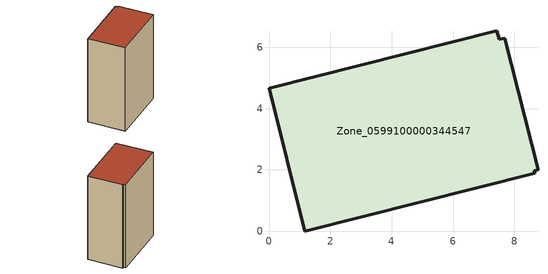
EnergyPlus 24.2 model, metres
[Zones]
Zone_0599100000344547
 floor ground (C_G): 1.17,0 0,4.66 7.43,6.53 7.5,6.25 7.69,6.3 8.77,2 8.64,1.97 8.66,1.89 z0
 wall outside (C_F): 0,4.66 1.17,0 8.66,1.89 8.64,1.97 8.77,2 7.69,6.3 7.5,6.25 7.43,6.53 0,4.66 z0:11.39
 roof outside (C_R): 8.77,2 7.69,6.3 7.5,6.25 7.43,6.53 0,4.66 1.17,0 8.66,1.89 8.64,1.97 z11.39
[BUILDING]
Pand.0599100000344547: North Axis=0; Terrain=City; Loads Convergence Tolerance Value=0.04; Temperature Convergence Tolerance Value=0.4; Solar Distribution=FullExterior; Maximum Number of Warmup Days=25; Minimum Number of Warmup Days=1
[Site:Location]
Rotterdam.The.Hague.AP_ZH_NLD Design_Conditions: Latitude=51.96; Longitude=4.45; Time Zone=1; Elevation=-4.5
[SITE:GROUNDTEMPERATURE:BUILDINGSURFACE]
18, 18, 18, 18, 18, 18, 18, 18, 18, 18, 18, 18
[MATERIAL] Thermal Absorptance=0.9; Solar Absorptance=0.7; Visible Absorptance=0.7
Name | Roughness | Thickness | Conductivity | Density | Specific Heat
G.TI.1992-2005 | MediumSmooth | 0.15 | 0.06 | 540 | 1210
F.TI.1992-2005 | Rough | 0.3 | 0.12 | 1920 | 840
R.TI.1992-2005 | MediumRough | 0.2 | 0.08 | 1500 | 1000
[CONSTRUCTION]
C_G: G.TI.1992-2005
C_F: F.TI.1992-2005
C_R: R.TI.1992-2005
[ZONE]
Zone_0599100000344547: Type=1; Multiplier=1; Ceiling Height=Autocalculate; Volume=Autocalculate; Floor Area=autocalculate; Part of Total Floor Area=Yes
[ZONEINFILTRATION:DESIGNFLOWRATE]
Infil_Zone_0599100000344547: Zone or ZoneList or Space or SpaceList=Zone_0599100000344547; Schedule=AlwaysOn; Design Flow Rate Calculation Method=Flow/Area; Flow Rate per Floor Area=0.0015; Constant Term Coefficient=1; Temperature Term Coefficient=0; Velocity Term Coefficient=0; Velocity Squared Term Coefficient=0
[HVACTEMPLATE:ZONE:IDEALLOADSAIRSYSTEM]
Zone_0599100000344547: Maximum Heating Supply Air Temperature=50; Minimum Cooling Supply Air Temperature=13; Maximum Heating Supply Air Humidity Ratio=0.0156; Minimum Cooling Supply Air Humidity Ratio=0.0077; Heating Limit=NoLimit; Cooling Limit=NoLimit; Dehumidification Control Type=ConstantSensibleHeatRatio; Cooling Sensible Heat Ratio=0.7; Dehumidification Setpoint=60; Humidification Control Type=None; Humidification Setpoint=30; Outdoor Air Method=None; Outdoor Air Flow Rate per Person=0.00944; Outdoor Air Flow Rate per Zone Floor Area=0; Outdoor Air Flow Rate per Zone=0; Demand Controlled Ventilation Type=None; Outdoor Air Economizer Type=NoEconomizer; Heat Recovery Type=None; Sensible Heat Recovery Effectiveness=0.7; Latent Heat Recovery Effectiveness=0.65
[ZONECONTROL:THERMOSTAT]
ThermostatControl_Zone_0599100000344547: Zone or ZoneList=Zone_0599100000344547; Control Type Schedule=DualSetpointControlType; Control 1=Thermostat_Zone_0599100000344547; Temperature Difference Between Cutout And Setpoint=0
[THERMOSTATSETPOINT:DUALSETPOINT]
Thermostat_Zone_0599100000344547: Heating Setpoint Temperature Schedule=HeatingSetpoint_Zone_0599100000344547; Cooling Setpoint Temperature Schedule=CoolingSetpoint_Zone_0599100000344547
[SCHEDULE:COMPACT]
HeatingSetpoint_Zone_0599100000344547: Through: 12/31, For: AllDays, Until: 24:00, 21
CoolingSetpoint_Zone_0599100000344547: Through: 12/31, For: AllDays, Until: 24:00, 24
DualSetpointControlType: Through: 12/31, For: AllDays, Until: 24:00, 4
AlwaysOn: Through: 12/31, For: AllDays, Until: 24:00, 1
